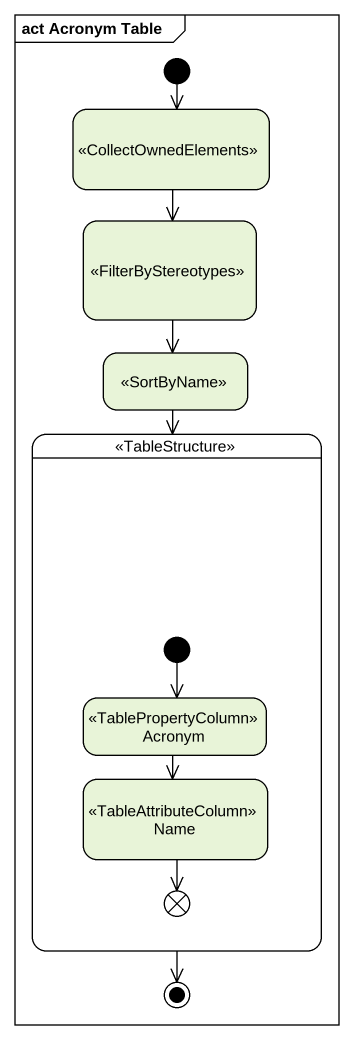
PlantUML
@startuml
mainframe act Acronym Table
hide empty description
state " " as state1 <<CollectOwnedElements>>
state " " as state2 <<FilterByStereotypes>>
state " " as state3 <<SortByName>>
state " " as state4 <<TableStructure>> {
  state Acronym <<TablePropertyColumn>>
  state Name <<TableAttributeColumn>>
  state flowfinal1 <<end>>
  [*] --> Acronym
}
[*] --> state1
state1 --> state2
state2 --> state3
state3 --> state4
Acronym --> Name
Name --> flowfinal1
state4 --> [*]
@enduml
